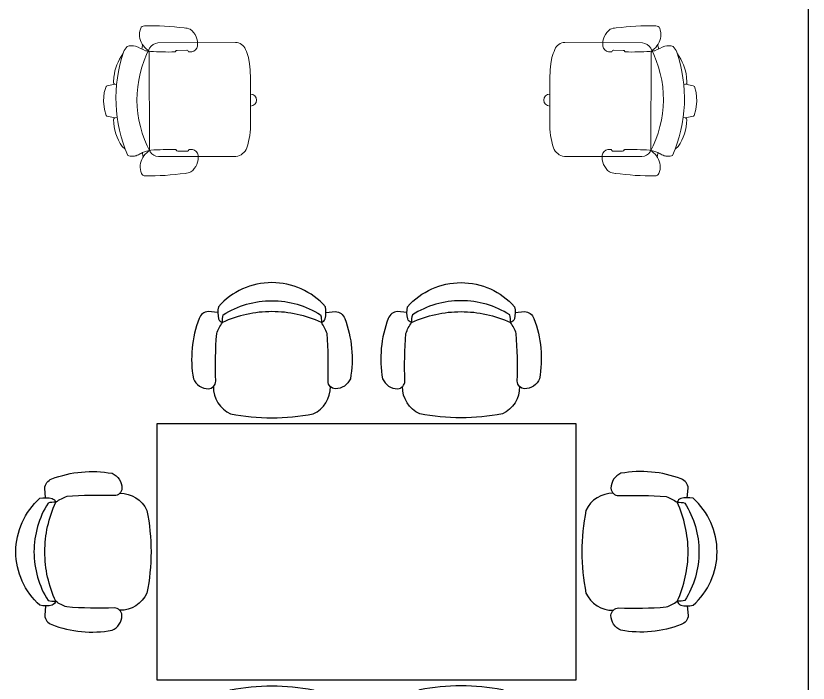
# Model space of a CAD drawing. Header units: inches. Extents: x 484217 to 497210, y -26946 to -21493.
# Drawn here: x 493900.7 to 494053.9, y -24771.6 to -24642.6 of the extents above; entities that cross this region are included whole.
import ezdxf

# ---------------------------------------------------------------- set-up
doc = ezdxf.new("R2010")
doc.units = ezdxf.units.IN
doc.header["$LTSCALE"] = 20
doc.header["$MEASUREMENT"] = 0
doc.linetypes.add('TRATTEGGIATA2', pattern=[9.525, 6.35, -3.175])
doc.layers.add('A-furniture', color=50, linetype='Continuous', lineweight=9)
doc.layers.add('I-FURN', color=4, linetype='Continuous')
doc.layers.add('I-WALL-IN', color=3, linetype='Continuous')

# ---------------------------------------------------------------- blocks, each defined once
blk = doc.blocks.new('wchair')
at = {"linetype": 'ByBlock'}
for points in [[(251.2, -134.6, 0.299055), (177.5, -17.7, 0.045852), (0, 0, 0.045852), (-177.5, -17.7, 0.299055), (-251.2, -134.6)], [(-232.3, -453), (-273, -457, -0.28495), (-312.8, -426.9, -0.135714), (-337, -167.6, -0.303307), (-272.5, -125.2, -0.392328), (-241.2, -157.6, 0.028942), (-236.9, -362.4, 0.074155), (-212.5, -409.5)], [(232.3, -453), (273, -457, 0.28495), (312.8, -426.9, 0.135714), (337, -167.6, 0.303307), (272.5, -125.2, 0.392328), (241.2, -157.6, -0.028942), (236.9, -362.4, -0.074155), (212.5, -409.5)], [(-212.5, -409.5, 0.108081), (0, -456.2, 0.108081), (212.5, -409.5)]]:
    blk.add_lwpolyline(points, format="xyb", dxfattribs=at)
blk.add_lwpolyline([(0, -580.8, 0.214073), (229.7, -477.4, 0.112734), (229, -425.4, 0.249489), (212.5, -409.5, -0.087262), (209, -442.7, -0.141042), (0, -502.9, -0.141042), (-209, -442.7, -0.087262), (-212.5, -409.5, 0.249489), (-229, -425.4, 0.112734), (-229.7, -477.4, 0.214073)], format="xyb", close=True, dxfattribs=at)
blk = doc.blocks.new('YDYTFUFY')
blk.add_lwpolyline([(-550, -1800), (550, -1800), (550, 0), (-550, 0)], close=True)
at = {"xscale": -1}
for p, rotation in [((0, 25), 180), ((-575, -493.8), 270), ((575, -1306.2), 90)]:
    blk.add_blockref('wchair', p, dxfattribs=dict(at, rotation=rotation))
for p, rotation in [((575, -493.8), 90), ((-575, -1306.2), 270)]:
    blk.add_blockref('wchair', p, dxfattribs=dict(rotation=rotation))
blk.add_blockref('wchair', (0, -1825))
blk = doc.blocks.new('A$C6A0E07C9')
at = {"layer": 'A-furniture'}
for p, q in [((-0.2138, 0.2718), (0.1182, 0.2876)), ((-0.0121, 0.2424), (-0.025, 0.2422)), ((-0.0115, 0.2426), (-0.0121, 0.2424)), ((-0.0112, 0.2428), (-0.0115, 0.2426)), ((-0.0079, 0.2484), (-0.0112, 0.2428)), ((0.0377, 0.2515), (-0.0033, 0.2499)), ((0.0418, 0.2505), (0.045, 0.2473)), ((0.045, 0.2473), (0.0464, 0.2461)), ((0.0464, 0.2461), (0.0478, 0.2453)), ((0.0478, 0.2453), (0.0485, 0.2451)), ((0.1585, 0.2497), (0.1792, -0.1667)), ((-0.2691, 0.1773), (-0.2664, 0.2046)), ((0.3152, 0.1516), (0.3188, 0.1294)), ((0.3146, 0.1213), (0.3056, 0.1197)), ((0.3131, 0.1211), (0.3466, 0.116)), ((0.3514, 0.1128), (0.36, 0.0876)), ((0.36, 0.0876), (0.3659, 0.0513)), ((-0.2893, 0.0294), (-0.2841, 0.0379)), ((-0.2841, 0.0379), (-0.2762, 0.0438)), ((-0.2762, 0.0438), (-0.2666, 0.0462)), ((0.3659, 0.0513), (0.3636, 0.0146)), ((-0.2907, 0.0196), (-0.2893, 0.0294)), ((-0.2883, 0.01), (-0.2907, 0.0196)), ((-0.2824, 0.002), (-0.2883, 0.01)), ((-0.2739, -0.003), (-0.2824, 0.002)), ((0.3636, 0.0146), (0.3576, -0.0113)), ((-0.2641, -0.0045), (-0.2739, -0.003)), ((0.3108, -0.0224), (0.3218, -0.0234)), ((0.3197, -0.023), (0.3546, -0.0146)), ((0.3546, -0.0146), (0.3564, -0.0132)), ((0.3564, -0.0132), (0.3576, -0.0113)), ((0.2962, -0.1472), (0.2839, -0.1595)), ((-0.1895, -0.2174), (0.1433, -0.1996)), ((0.0087, -0.176), (-0.0042, -0.1772)), ((0.0094, -0.1763), (0.0087, -0.176)), ((0.0097, -0.1764), (0.0094, -0.1763)), ((0.0135, -0.1816), (0.0097, -0.1764)), ((0.0591, -0.1802), (0.0183, -0.1827)), ((0.0631, -0.1788), (0.066, -0.1753)), ((0.066, -0.1753), (0.0673, -0.174)), ((0.0673, -0.174), (0.0686, -0.173)), ((0.0686, -0.173), (0.0692, -0.1728))]:
    blk.add_line(p, q, dxfattribs=at)
for centre, radius, start, end in [((0.0065, 0.2825), 0.0635, 94.0792, 117.5938), ((0.2241, -0.8917), 1.2574, 92.3594, 100.1757), ((0.1721, 0.3454), 0.0192, 28.1256, 89.2436), ((0.1209, 0.3234), 0.0749, 330.3794, 24.513), ((0.0274, 0.2777), 0.0792, 129.4999, 189.1152), ((0.117, 0.2414), 0.0463, 34.0902, 88.4441), ((0.1077, 0.3263), 0.0879, 309.6726, 333.0223), ((-1.1254, 2.7931), 2.8487, 297.1157, 298.0695), ((-0.9196, -0.0126), 1.143, 14.0931, 15.0056), ((0.2336, 0.2226), 0.0597, 72.5282, 107.7011), ((0.1951, 0.2221), 0.0806, 25.5198, 45.5387), ((0.5941, -0.0351), 0.8932, 162.1203, 164.4323), ((-0.21, 0.2233), 0.0487, 94.526, 161.0109), ((-0.0222, 0.2712), 0.0292, 192.0047, 264.4409), ((-0.0038, 0.2437), 0.00623, 84.8455, 131.3174), ((0.0374, 0.2414), 0.0101, 64.5281, 88.6391), ((0.0007, 1.5534), 1.3091, 272.0899, 276.676), ((0.1493, 0.274), 0.0211, 279.8693, 313.3434), ((-0.2488, 0.0248), 0.4712, 334.5973, 30.9732), ((0.1704, 0.2449), 0.0129, 130.1366, 158.0173), ((0.1866, 0.1808), 0.0779, 100.0525, 108.2672), ((-0.3014, 0.0263), 0.6141, 339.6108, 22.0467), ((0.1276, 0.1249), 0.1894, 8.0925, 40.8276), ((0.1816, 0.1421), 0.4521, 175.5289, 182.0991), ((72.2191, 3.6268), 72.5738, 182.765274, 182.924882), ((0.31, 0.1288), 0.0088, 301.088, 3.1667), ((0.3467, 0.1108), 0.00513, 22.8184, 91.0076), ((0.1162, -0.0378), 0.2107, 328.6962, 1.8079), ((0.3177, -0.0315), 0.00903, 2.1237, 63.3709), ((0.0809, -0.0616), 0.3414, 182.481, 200.7553), ((0.197, -0.1553), 0.0211, 212.6602, 229.0352), ((-0.1856, -0.1603), 0.0572, 202.8821, 266.1169), ((0.0516, -0.2073), 0.0792, 176.5782, 236.1936), ((0.0015, -0.2058), 0.0292, 101.2525, 173.6887), ((0.0171, -0.1766), 0.00623, 234.376, 280.848), ((0.0579, -0.1702), 0.0101, 277.0543, 301.1654), ((0.1515, -1.4793), 1.3091, 89.0174, 93.6036), ((0.138, -0.155), 0.0449, 276.7939, 330.1521), ((0.1724, -0.1915), 0.0211, 52.3501, 85.8241), ((0.1633, -0.2919), 0.1223, 63.0548, 80.6357), ((0.1362, -0.2476), 0.0879, 32.6712, 56.0209), ((-0.9196, -0.0126), 1.143, 350.6964, 351.6126), ((0.1491, -0.2435), 0.0749, 341.1805, 35.314), ((0.3239, 0.0551), 0.2601, 246.1539, 250.8174), ((0.249, -0.1528), 0.0392, 254.2998, 275.9911), ((0.2537, -0.1401), 0.0518, 269.3553, 293.3788), ((0.2022, -0.2604), 0.0192, 276.4498, 337.5679), ((0.0312, -0.2142), 0.0635, 248.0997, 271.6142), ((0.1312, 0.9758), 1.2574, 265.5178, 273.334)]:
    blk.add_arc(centre, radius, start, end, dxfattribs=at)

msp = doc.modelspace()

# ---------------------------------------------------------------- linework, layer by layer
at = {"layer": 'I-WALL-IN'}
msp.add_line((494053.87, -24511.35, 6.93), (494053.87, -24890.47, 6.93), dxfattribs=at)

# ---------------------------------------------------------------- block references
at = {"layer": 'A-furniture'}
for p, xscale, yscale, zscale, rotation in [((493934.24, -24660.49, 6.93), -45.00000000027777, 45, 45, 3.143472838666108), ((494015.81, -24660.49, 6.93), 45.00000000027777, 45.00000000027777, 45.00000000027777, 356.8565271613339)]:
    msp.add_blockref('A$C6A0E07C9', p, dxfattribs=dict(at, xscale=xscale, yscale=yscale, zscale=zscale, rotation=rotation))
at = {"layer": 'I-FURN', "linetype": 'TRATTEGGIATA2', "xscale": 0.04499999998952262, "yscale": 0.04499999998952262, "zscale": 0.04499999998952262, "rotation": 90}
msp.add_blockref('YDYTFUFY', (493928.01, -24746.17, 6.93), dxfattribs=at)

doc.saveas('drawing.dxf')
